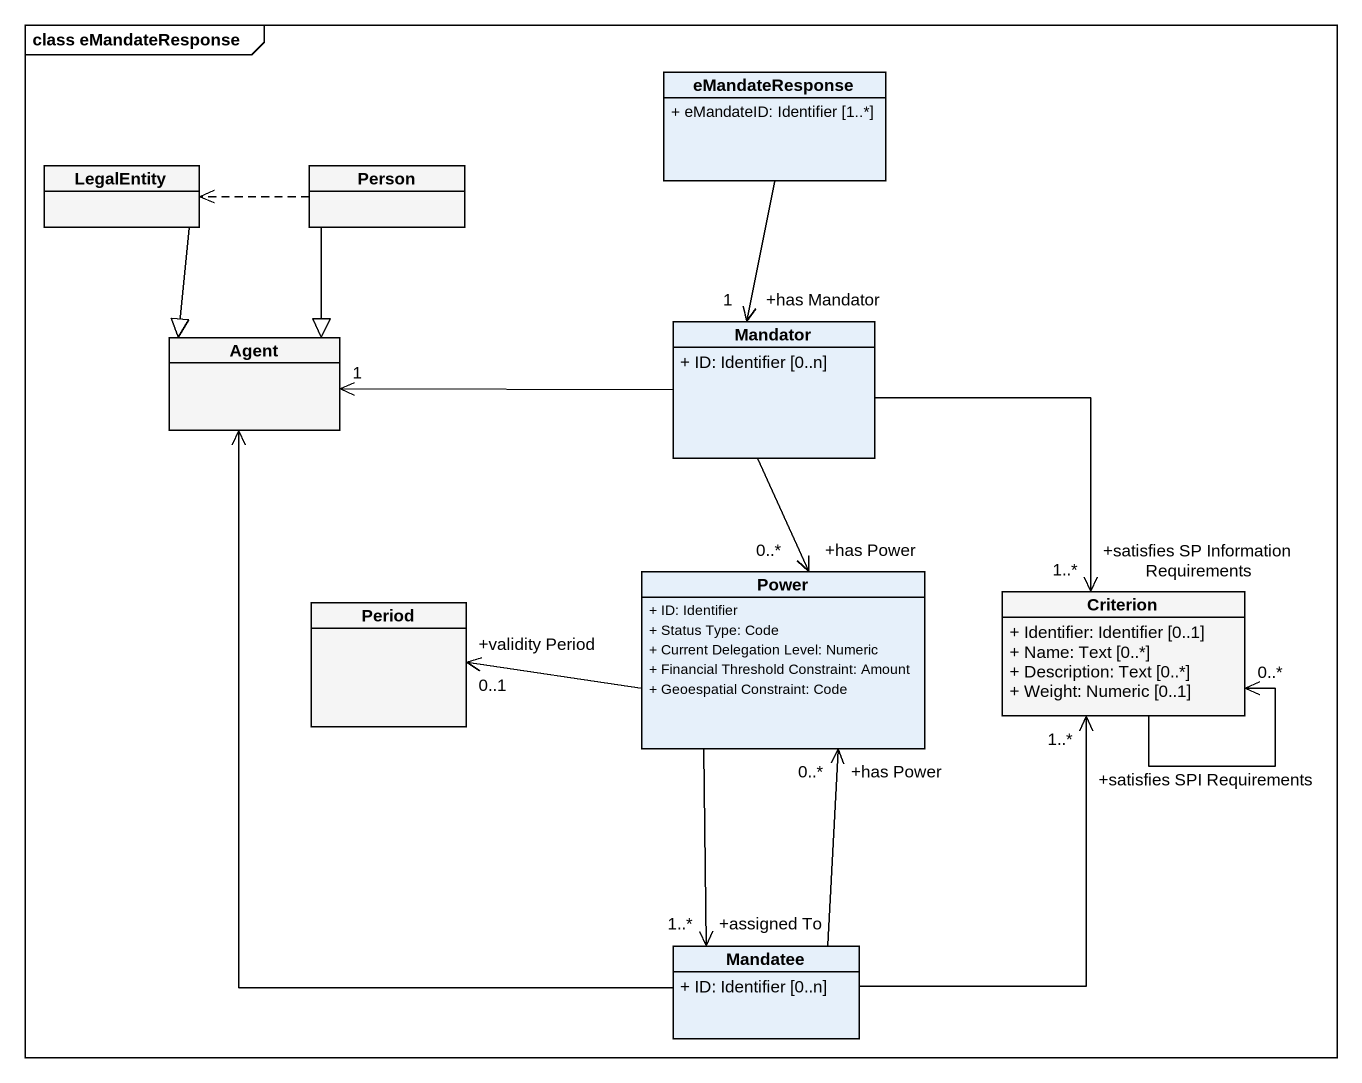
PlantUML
@startuml
mainframe class eMandateResponse
hide circle
hide empty members
skinparam classAttributeIconSize 0
class eMandateResponse {
  + eMandateID: Identifier [1..*]
}
class LegalEntity #F5F5F5
class "Person" as Person_ #F5F5F5
class Mandator {
  + ID: Identifier [0..n]
}
class "Agent" as Agent_ #F5F5F5
class Period #F5F5F5
class Power {
  + ID: Identifier
  + Status Type: Code
  + Current Delegation Level: Numeric
  + Financial Threshold Constraint: Amount
  + Geoespatial Constraint: Code
}
class Criterion #F5F5F5 {
  + Identifier: Identifier [0..1]
  + Name: Text [0..*]
  + Description: Text [0..*]
  + Weight: Numeric [0..1]
}
class Mandatee {
  + ID: Identifier [0..n]
}
eMandateResponse --> "+has Mandator\n1" Mandator
LegalEntity --|> Agent_
Person_ .left.> LegalEntity
Person_ --|> Agent_
Mandator -left-> "1" Agent_
Mandator --> "+has Power\n0..*" Power
Mandator --> "+satisfies SP Information Requirements\n1..*" Criterion
Power -left-> "+validity Period\n0..1" Period
Power --> "+assigned To\n1..*" Mandatee
Criterion --> "0..*" Criterion
Mandatee -up-> Agent_
Mandatee -up-> "+has Power\n0..*" Power
Mandatee -up-> "+satisfies SPI Requirements\n1..*" Criterion
@enduml
